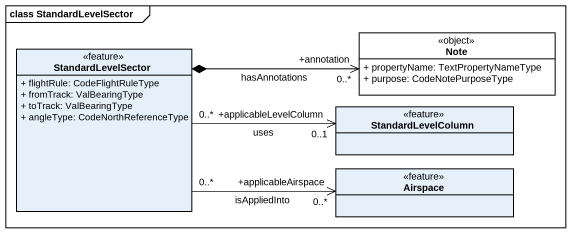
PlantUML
@startuml
mainframe class StandardLevelSector
hide circle
hide empty members
skinparam classAttributeIconSize 0
class "Note" as Note_ <<object>> #FFFFFF {
  + propertyName: TextPropertyNameType
  + purpose: CodeNotePurposeType
}
class StandardLevelSector <<feature>> {
  + flightRule: CodeFlightRuleType
  + fromTrack: ValBearingType
  + toTrack: ValBearingType
  + angleType: CodeNorthReferenceType
}
class StandardLevelColumn <<feature>>
class Airspace <<feature>>
StandardLevelSector *-right-> "+annotation\n0..*" Note_ : hasAnnotations
StandardLevelSector "0..*" -right-> "+applicableLevelColumn\n0..1" StandardLevelColumn : uses
StandardLevelSector "0..*" -right-> "+applicableAirspace\n0..*" Airspace : isAppliedInto
@enduml
